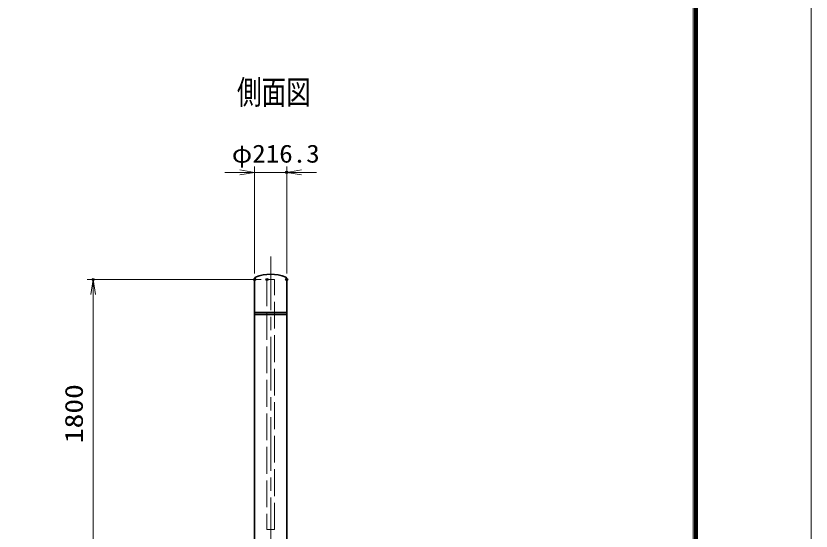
# Model space of a CAD drawing. Units: millimetres, scale not verified. Extents: x -11880 to 11880, y -8400 to 8400.
# Drawn here: x 6534 to 11880, y -787 to 2673 of the extents above; entities that cross this region are included whole.
import ezdxf
from ezdxf.enums import TextEntityAlignment as Align

# ---------------------------------------------------------------- set-up
doc = ezdxf.new("R2010")
doc.units = ezdxf.units.MM
doc.header["$LTSCALE"] = 30
doc.header["$PDMODE"] = 32
doc.header["$PDSIZE"] = 15
doc.linetypes.add('DASHED', pattern=[7.5, 6, -1.5])
doc.linetypes.add('USER1', pattern=[18, 12, -1.5, 3, -1.5])
for name, color, linetype, lineweight in [('0-0_D-TTL', 7, 'Continuous', 18), ('0-1_外形線', 7, 'Continuous', 35), ('0-2_軸線', 200, 'USER1', 15), ('0-3_細線', 2, 'Continuous', 35), ('0-4_寸法線', 4, 'Continuous', 18), ('0-5_0', 7, 'Continuous', 18), ('0-7_隠れ線', 140, 'DASHED', 18)]:
    doc.layers.add(name, color=color, linetype=linetype, lineweight=lineweight)
doc.layers.add('0-6_Defpoints', color=7, linetype='Continuous')
doc.layers.add('1-4_文字', color=254, linetype='Continuous')
doc.styles.add('ＭＳ ゴシック', font='')
doc.styles.get('ＭＳ ゴシック').set_extended_font_data('MS Gothic')

# ---------------------------------------------------------------- blocks, each defined once
blk = doc.blocks.new('_Open')
at = {"layer": '0-5_0', "color": 4}
blk.add_line((-30, 5), (0, 0), dxfattribs=at)
blk.add_lwpolyline([(-30, -5), (0, 0), (-30, 0)], dxfattribs=at)

msp = doc.modelspace()

# ---------------------------------------------------------------- linework, layer by layer
at = {"layer": '0-0_D-TTL'}
for points in [[(-11880, -8400), (11880, -8400), (11880, 8400), (-11880, 8400)], [(-11116.29, 7779.43), (11116.29, 7779.43), (11116.29, -7777.71), (-11116.29, -7777.71)], [(-11109.21, 7772.36), (11109.21, 7772.36), (11109.21, -7770.64), (-11109.21, -7770.64)], [(-11102.14, 7765.29), (11102.14, 7765.29), (11102.14, -7763.57), (-11102.14, -7763.57)], [(-11095.07, 7758.21), (11095.07, 7758.21), (11095.07, -7756.5), (-11095.07, -7756.5)], [(-11088, 7751.14), (11088, 7751.14), (11088, -7749.43), (-11088, -7749.43)]]:
    msp.add_lwpolyline(points, close=True, dxfattribs=at)
at = {"layer": '0-1_外形線'}
for p, q in [((8138.47, 903.18), (8138.47, -871.82)), ((8354.77, -871.82), (8354.77, 903.18))]:
    msp.add_line(p, q, dxfattribs=at)
for centre, radius, start, end in [((8158.47, 903.18), 20, 131.40962, 180), ((8246.62, 671.24), 266.94, 67.67999, 112.32001), ((8334.77, 903.18), 20, 0, 48.59038)]:
    msp.add_arc(centre, radius, start, end, dxfattribs=at)
at = {"layer": '0-2_軸線'}
msp.add_line((8246.62, 1057.75), (8246.62, -1776.29), dxfattribs=at)
at = {"layer": '0-3_細線'}
for p, q in [((8354.77, 680.18), (8138.47, 680.18)), ((8354.77, 668.18), (8138.47, 668.18))]:
    msp.add_line(p, q, dxfattribs=at)
at = {"layer": '0-4_寸法線'}
for p, q in [((8138.47, 943.18), (8138.47, 1662.66)), ((8354.77, 943.18), (8354.77, 1662.66)), ((8038.47, 1622.66), (7938.47, 1622.66)), ((8138.47, 1622.66), (8354.77, 1622.66)), ((8454.77, 1622.66), (8554.77, 1622.66)), ((8181.62, 903.18), (7013.13, 903.18)), ((7053.13, -896.82), (7053.13, 903.18))]:
    msp.add_line(p, q, dxfattribs=at)
at = {"layer": '0-6_Defpoints'}
for p in [(8354.77, 1622.66), (7053.13, 903.18), (8138.47, 903.18), (8221.62, 903.18), (8354.77, 903.18)]:
    msp.add_point(p, dxfattribs=at)
at = {"layer": '0-7_隠れ線'}
msp.add_lwpolyline([(8271.62, 903.18), (8221.62, 903.18), (8221.62, -776.82), (8271.62, -776.82)], close=True, dxfattribs=at)

# ---------------------------------------------------------------- block references
at = {"layer": '0-4_寸法線', "xscale": 3.333333, "yscale": 3.333333}
msp.add_blockref('_Open', (8138.47, 1622.66), dxfattribs=at)
for p, rotation in [((8354.77, 1622.66), 180), ((7053.13, 903.18), 90)]:
    msp.add_blockref('_Open', p, dxfattribs=dict(at, rotation=rotation))

# ---------------------------------------------------------------- texts
at = {"layer": '0-4_寸法線', "color": 254, "style": 'ＭＳ ゴシック', "width": 1.1}
msp.add_text('φ216.3', height=121.2, dxfattribs=at).set_placement((7985.02, 1651.35), align=Align.BOTTOM_LEFT)
at = {"layer": '0-4_寸法線', "color": 254, "style": 'ＭＳ ゴシック', "width": 1.2}
msp.add_text('1800', height=121.2, rotation=90, dxfattribs=at).set_placement((7020.45, -196.02), align=Align.BOTTOM_LEFT)
at = {"layer": '1-4_文字', "style": 'ＭＳ ゴシック', "width": 0.75}
msp.add_text('側面図', height=161.7, dxfattribs=at).set_placement((8020.02, 2031.76), align=Align.BOTTOM_LEFT)

doc.saveas('drawing.dxf')
